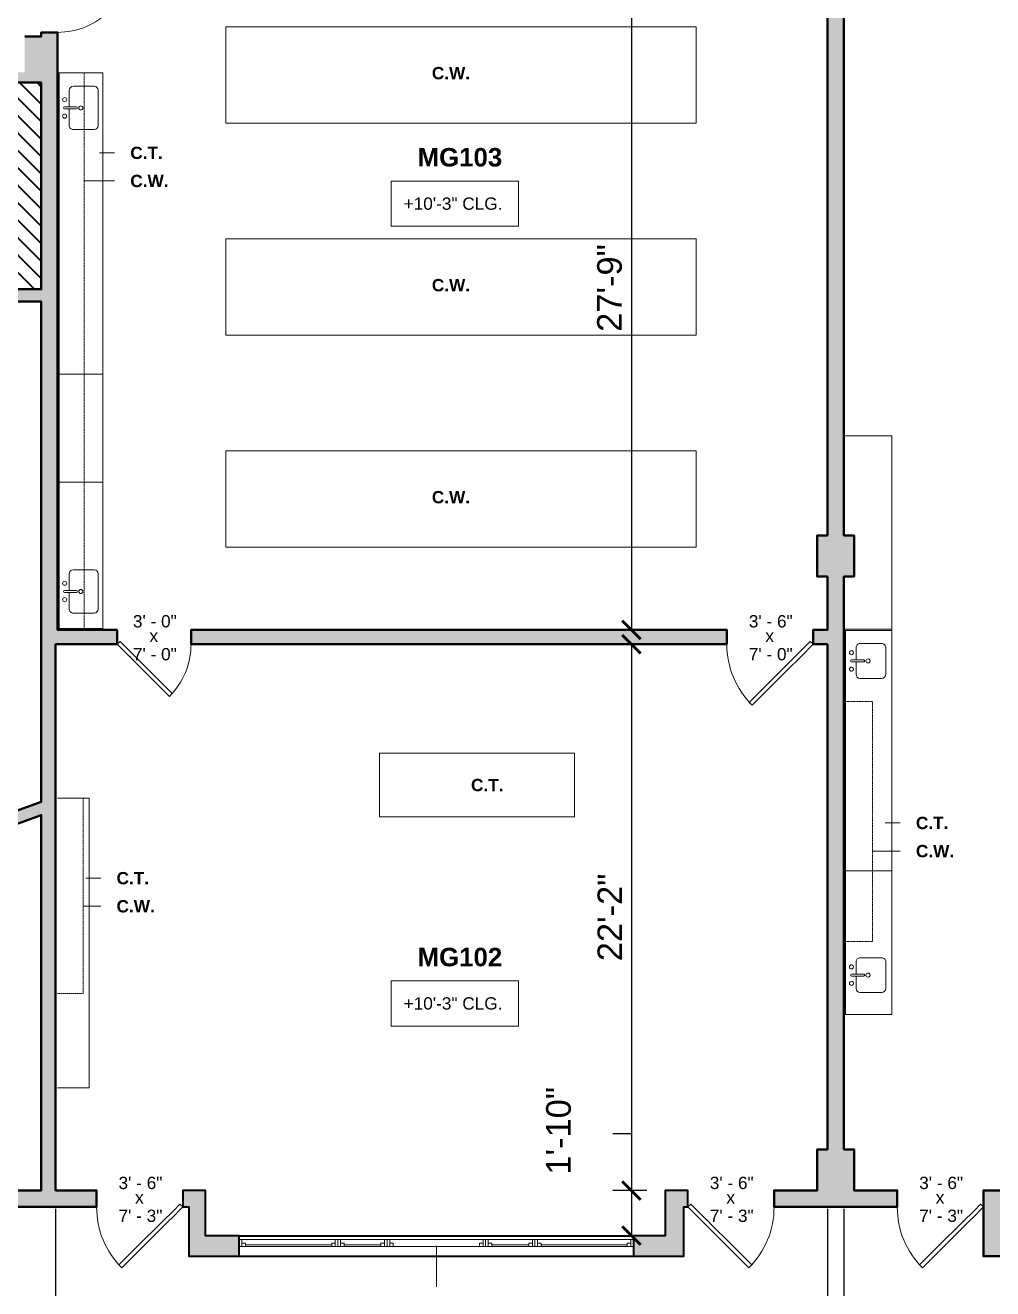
# Model space of a CAD drawing. Header units: inches. Extents: x -2078 to 106214, y -964 to 6385.
# Drawn here: x 8767 to 9239, y 4248 to 4863 of the extents above; entities that cross this region are included whole.
import ezdxf

# ---------------------------------------------------------------- set-up
doc = ezdxf.new("R2010")
doc.units = ezdxf.units.IN
doc.header["$MEASUREMENT"] = 0
doc.linetypes.add('HIDDEN2', pattern=[0.1875, 0.125, -0.0625])
for name, color, linetype, lineweight in [('A-ANNO', 2, 'Continuous', 5), ('A-ANNO-DIMS', 1, 'Continuous', 9), ('A-CASE', 4, 'Continuous', 9), ('A-DETAIL-1', 4, 'Continuous', 40), ('A-DOOR', 1, 'Continuous', 18), ('A-FIXT', 150, 'Continuous', 9), ('A-WALL', 3, 'Continuous', 40), ('A-WINDOWS', 2, 'Continuous', 18)]:
    doc.layers.add(name, color=color, linetype=linetype, lineweight=lineweight)
doc.layers.add('A-HATCH', color=9, linetype='Continuous')
doc.styles.add('Arial_1', font='arial.ttf', dxfattribs={"height": 0.0625})
doc.styles.add('Arial_2', font='arial.ttf', dxfattribs={"height": 3})
doc.styles.add('Arial_B', font='arialbd.ttf', dxfattribs={"height": 4.5})
doc.styles.add('Arial_B_1', font='arialbd.ttf', dxfattribs={"height": 3})
doc.styles.add('Jay Cad', font='arial.ttf', dxfattribs={"height": 0.125})
doc.dimstyles.new('Jay Cad - DIMS', dxfattribs={"dimtxt": 0.125, "dimasz": 0.09375, "dimexe": 0.09375, "dimexo": 0.09375, "dimgap": 0.046875, "dimtad": 1, "dimdec": 1, "dimzin": 0, "dimdsep": 46, "dimlunit": 4, "dimtxsty": 'Jay Cad', "dimblk": 'ARCHTICK', "dimcen": 0.09, "dimclrd": 1, "dimclre": 1, "dimclrt": 256, "dimadec": 0, "dimazin": 0, "dimtfac": 1, "dimtdec": 1, "dimtofl": 0, "dimtmove": 1, "dimatfit": 3, "dimfxl": 1, "dimtolj": 1, "dimtzin": 0, "dimarcsym": 0})

# ---------------------------------------------------------------- blocks, each defined once
blk = doc.blocks.new('JC_KITCHEN SINK - SINK-1471794-Munger Science Center _ Ahmanson Lecture Hall-1st Floor')
at = {"layer": 'A-FIXT'}
for p, q in [((0.12, 8.07), (0.12, 2.09)), ((1.12, 8.07), (1.12, 2.09)), ((-7.86, 3.82), (-7.86, -6.63)), ((0.12, 5.82), (-5.86, 5.82)), ((7.1, 5.82), (1.12, 5.82)), ((9.1, -6.63), (9.1, 3.82)), ((-5.86, -8.63), (7.1, -8.63))]:
    blk.add_line(p, q, dxfattribs=at)
for centre, radius, start, end in [((-3.38, 8.07), 1, 360, 180), ((-3.38, 8.07), 1, 180, 0), ((0.62, 8.07), 0.5, 360, 180), ((4.62, 8.07), 1, 360, 180), ((4.62, 8.07), 1, 180, 0), ((-5.86, 3.82), 2, 90, 180), ((0.62, 0), 1, 360, 180), ((0.62, 0), 1, 180, 0), ((0.62, 2.09), 0.5, 180, 0), ((7.1, 3.82), 2, 360, 90), ((-5.86, -6.63), 2, 180, 270), ((7.1, -6.63), 2, 270, 0)]:
    blk.add_arc(centre, radius, start, end, dxfattribs=at)
blk = doc.blocks.new('JC_DOOR_SINGLE PANEL - SINGLE DOOR-1467925-Munger Science Center _ Ahmanson Lecture Hall-1st Floor')
at = {"layer": 'A-DOOR', "lineweight": 20}
for p, q in [((-10.11, -32.28), (19.59, -2.59)), ((21, -4), (-8.7, -33.7)), ((19.59, -2.59), (21, -4)), ((-8.7, -33.7), (-10.11, -32.28))]:
    blk.add_line(p, q, dxfattribs=at)
at = {"layer": 'A-DOOR', "lineweight": 9}
blk.add_arc((21, -4), 42, 180, 225, dxfattribs=at)
blk = doc.blocks.new('JC_DOOR_SINGLE PANEL - SINGLE DOOR-1469616-Munger Science Center _ Ahmanson Lecture Hall-1st Floor')
at = {"layer": 'A-DOOR', "lineweight": 20}
for p, q in [((-8.87, -28.04), (16.59, -2.59)), ((18, -4), (-7.46, -29.46)), ((16.59, -2.59), (18, -4)), ((-7.46, -29.46), (-8.87, -28.04))]:
    blk.add_line(p, q, dxfattribs=at)
at = {"layer": 'A-DOOR', "lineweight": 9}
blk.add_arc((18, -4), 36, 180, 225, dxfattribs=at)
blk = doc.blocks.new('JC_KITCHEN SINK - SINK-1465548-Munger Science Center _ Ahmanson Lecture Hall-1st Floor')
at = {"layer": 'A-FIXT'}
for p, q in [((-9.95, -3.64), (-9.95, 6.45)), ((-7.95, 8.45), (9.19, 8.45)), ((11.19, 6.45), (11.19, -3.64)), ((0.12, -5.64), (-7.95, -5.64)), ((0.12, -7.89), (0.12, -2.09)), ((1.12, -7.89), (1.12, -2.09)), ((9.19, -5.64), (1.12, -5.64))]:
    blk.add_line(p, q, dxfattribs=at)
for centre, radius, start, end in [((-7.95, 6.45), 2, 90, 180), ((9.19, 6.45), 2, 360, 90), ((0.62, 0), 1, 360, 180), ((0.62, 0), 1, 180, 0), ((-7.95, -3.64), 2, 180, 270), ((0.62, -2.09), 0.5, 360, 180), ((9.19, -3.64), 2, 270, 0), ((-3.38, -7.89), 1, 360, 180), ((-3.38, -7.89), 1, 180, 0), ((0.62, -7.89), 0.5, 180, 0), ((4.62, -7.89), 1, 0, 180), ((4.62, -7.89), 1, 180, 0)]:
    blk.add_arc(centre, radius, start, end, dxfattribs=at)
blk = doc.blocks.new('JC_DOOR_SINGLE PANEL - SINGLE DOOR-1479750-Munger Science Center _ Ahmanson Lecture Hall-1st Floor')
at = {"layer": 'A-DOOR', "lineweight": 20}
for p, q in [((-7.46, 28.96), (-8.87, 27.54)), ((-8.87, 27.54), (16.59, 2.09)), ((18, 3.5), (-7.46, 28.96)), ((16.59, 2.09), (18, 3.5))]:
    blk.add_line(p, q, dxfattribs=at)
at = {"layer": 'A-DOOR', "lineweight": 9}
blk.add_arc((18, 3.5), 36, 135, 180, dxfattribs=at)
blk = doc.blocks.new('JC_DOOR_SINGLE PANEL - SINGLE DOOR-1479934-Munger Science Center _ Ahmanson Lecture Hall-1st Floor')
at = {"layer": 'A-DOOR', "lineweight": 20}
for p, q in [((-10.11, -31.78), (19.59, -2.09)), ((21, -3.5), (-8.7, -33.2)), ((19.59, -2.09), (21, -3.5)), ((-8.7, -33.2), (-10.11, -31.78))]:
    blk.add_line(p, q, dxfattribs=at)
at = {"layer": 'A-DOOR', "lineweight": 9}
blk.add_arc((21, -3.5), 42, 180, 225, dxfattribs=at)
blk = doc.blocks.new('JC_DOOR_SINGLE PANEL - SINGLE DOOR-1467870-Munger Science Center _ Ahmanson Lecture Hall-1st Floor')
at = {"layer": 'A-DOOR', "lineweight": 20}
for p, q in [((-8.7, 33.7), (-10.11, 32.28)), ((-10.11, 32.28), (19.59, 2.59)), ((21, 4), (-8.7, 33.7)), ((19.59, 2.59), (21, 4))]:
    blk.add_line(p, q, dxfattribs=at)
at = {"layer": 'A-DOOR', "lineweight": 9}
blk.add_arc((21, 4), 42, 135, 180, dxfattribs=at)
blk = doc.blocks.new('JC_OPENING - 36_ x 48_-V1-Munger Science Center _ Ahmanson Lecture Hall-1st Floor')
at = {"layer": 'A-WINDOWS'}
for p, q in [((-96.32, -5), (-96.32, 5)), ((-96.32, 5), (95.68, 5)), ((95.68, 5), (95.68, -5)), ((95.68, -5), (-96.32, -5))]:
    blk.add_line(p, q, dxfattribs=at)
blk = doc.blocks.new('JC- existing door Tag_quad - JC- existing door Tag_quad-839775-Munger Science Center _ Ahmanson Lecture Hall-1st Floor')
at = {"layer": 'A-ANNO', "insert": (-0.0234, 0.0378), "char_height": 0.0625, "width": 0.0505, "attachment_point": 1, "style": 'Arial_1', "bg_fill": 3, "box_fill_scale": 1.25, "bg_fill_color": 256, "bg_fill_true_color": 13158600, "bg_fill_transparency": 0}
blk.add_mtext('x', dxfattribs=at)
blk = doc.blocks.new('_ArchTick')
at = {"color": 0, "linetype": 'ByBlock', "const_width": 0.15}
blk.add_lwpolyline([(-0.5, -0.5), (0.5, 0.5)], dxfattribs=at)
blk = doc.blocks.new('*D3352')
at = {"layer": 'A-ANNO-DIMS', "color": 1, "lineweight": -2, "transparency": 16777216}
for p, q in [((9166.06, 4286.69), (9166.06, 4080.18)), ((9541.56, 4286.69), (9541.56, 4080.18)), ((9166.06, 4089.18), (9541.56, 4089.18))]:
    blk.add_line(p, q, dxfattribs=at)
at = {"layer": 'Defpoints', "color": 0, "transparency": 16777216}
for p in [(9166.06, 4295.69), (9541.56, 4295.69), (9541.56, 4089.18)]:
    blk.add_point(p, dxfattribs=at)
at = {"layer": 'A-ANNO-DIMS', "color": 1, "lineweight": -2, "transparency": 16777216, "xscale": 9, "yscale": 9, "zscale": 9, "rotation": 180}
blk.add_blockref('_ArchTick', (9166.06, 4089.18), dxfattribs=at)
at = {"layer": 'A-ANNO-DIMS', "color": 1, "lineweight": -2, "transparency": 16777216, "xscale": 9, "yscale": 9, "zscale": 9}
blk.add_blockref('_ArchTick', (9541.56, 4089.18), dxfattribs=at)
at = {"layer": 'A-ANNO-DIMS', "color": 2, "transparency": 16777216, "insert": (9353.81, 4107.83), "char_height": 12, "width": 1.4974, "attachment_point": 5, "style": 'Jay Cad'}
blk.add_mtext('\\A1;31\'-3{\\H1x;\\S1/2;}"', dxfattribs=at)
blk = doc.blocks.new('*D3353')
at = {"layer": 'A-ANNO-DIMS', "color": 1, "lineweight": -2, "transparency": 16777216}
for p, q in [((8782.06, 4286.69), (8782.06, 4080.18)), ((9158.06, 4286.69), (9158.06, 4080.18)), ((8782.06, 4089.18), (9158.06, 4089.18))]:
    blk.add_line(p, q, dxfattribs=at)
at = {"layer": 'Defpoints', "color": 0, "transparency": 16777216}
for p in [(8782.06, 4295.69), (9158.06, 4295.69), (9158.06, 4089.18)]:
    blk.add_point(p, dxfattribs=at)
at = {"layer": 'A-ANNO-DIMS', "color": 1, "lineweight": -2, "transparency": 16777216, "xscale": 9, "yscale": 9, "zscale": 9, "rotation": 180}
blk.add_blockref('_ArchTick', (8782.06, 4089.18), dxfattribs=at)
at = {"layer": 'A-ANNO-DIMS', "color": 1, "lineweight": -2, "transparency": 16777216, "xscale": 9, "yscale": 9, "zscale": 9}
blk.add_blockref('_ArchTick', (9158.06, 4089.18), dxfattribs=at)
at = {"layer": 'A-ANNO-DIMS', "color": 2, "transparency": 16777216, "insert": (8970.06, 4099.81), "char_height": 12, "width": 0.9747, "attachment_point": 5, "style": 'Jay Cad'}
blk.add_mtext('\\A1;31\'-4"', dxfattribs=at)
blk = doc.blocks.new('*D3356')
at = {"layer": 'A-ANNO-DIMS', "color": 1, "lineweight": -2, "transparency": 16777216}
for p, q in [((8742.4, 4266.49), (8827.73, 4032.05)), ((8669.91, 4243.44), (8756.31, 4006.05)), ((8824.65, 4040.51), (8753.23, 4014.51))]:
    blk.add_line(p, q, dxfattribs=at)
at = {"layer": 'Defpoints', "color": 0, "transparency": 16777216}
for p in [(8739.32, 4274.95), (8666.83, 4251.9), (8753.23, 4014.51)]:
    blk.add_point(p, dxfattribs=at)
at = {"layer": 'A-ANNO-DIMS', "color": 1, "lineweight": -2, "transparency": 16777216, "xscale": 9, "yscale": 9, "zscale": 9}
for p, rotation in [((8824.65, 4040.51), 20.00000000002351), ((8753.23, 4014.51), 200.0000000000234)]:
    blk.add_blockref('_ArchTick', p, dxfattribs=dict(at, rotation=rotation))
at = {"layer": 'A-ANNO-DIMS', "color": 2, "transparency": 16777216, "insert": (8785.31, 4037.49), "char_height": 12, "width": 0.8017, "attachment_point": 5, "rotation": 20, "style": 'Jay Cad'}
blk.add_mtext('\\A1;6\'-4"', dxfattribs=at)
blk = doc.blocks.new('*D3359')
at = {"layer": 'A-ANNO-DIMS', "color": 1, "lineweight": -2, "transparency": 16777216}
for p, q in [((10977.56, 4494.19), (10977.56, 4056.18)), ((8747.72, 4278.69), (8747.72, 4056.18)), ((8747.72, 4065.18), (10977.56, 4065.18))]:
    blk.add_line(p, q, dxfattribs=at)
at = {"layer": 'Defpoints', "color": 0, "transparency": 16777216}
for p in [(10977.56, 4503.19), (8747.72, 4287.69), (10977.56, 4065.18)]:
    blk.add_point(p, dxfattribs=at)
at = {"layer": 'A-ANNO-DIMS', "color": 1, "lineweight": -2, "transparency": 16777216, "xscale": 9, "yscale": 9, "zscale": 9, "rotation": 180}
blk.add_blockref('_ArchTick', (8747.72, 4065.18), dxfattribs=at)
at = {"layer": 'A-ANNO-DIMS', "color": 1, "lineweight": -2, "transparency": 16777216, "xscale": 9, "yscale": 9, "zscale": 9}
blk.add_blockref('_ArchTick', (10977.56, 4065.18), dxfattribs=at)
at = {"layer": 'A-ANNO-DIMS', "color": 2, "transparency": 16777216, "insert": (9862.64, 4075.81), "char_height": 12, "width": 2.0166, "attachment_point": 5, "style": 'Jay Cad'}
blk.add_mtext('\\A1;185\'-10"', dxfattribs=at)
blk = doc.blocks.new('*D3360')
at = {"layer": 'A-ANNO-DIMS', "color": 1, "lineweight": -2, "transparency": 16777216}
for p, q in [((8750.79, 4279.23), (8849.31, 4006.86)), ((7452.77, 4104.06), (7645.46, 3571.37)), ((8846.25, 4015.32), (7642.4, 3579.84))]:
    blk.add_line(p, q, dxfattribs=at)
at = {"layer": 'Defpoints', "color": 0, "transparency": 16777216}
for p in [(8747.72, 4287.69), (7449.71, 4112.52), (7642.4, 3579.84)]:
    blk.add_point(p, dxfattribs=at)
at = {"layer": 'A-ANNO-DIMS', "color": 1, "lineweight": -2, "transparency": 16777216, "xscale": 9, "yscale": 9, "zscale": 9}
for p, rotation in [((8846.25, 4015.32), 19.8872031304387), ((7642.4, 3579.84), 199.8872031304387)]:
    blk.add_blockref('_ArchTick', p, dxfattribs=dict(at, rotation=rotation))
at = {"layer": 'A-ANNO-DIMS', "color": 2, "transparency": 16777216, "insert": (8240.71, 3807.57), "char_height": 12, "width": 1.8435, "attachment_point": 5, "rotation": 19.8872, "style": 'Jay Cad'}
blk.add_mtext('\\A1;106\'-8"', dxfattribs=at)
blk = doc.blocks.new('*D3377')
at = {"layer": 'A-ANNO-DIMS', "color": 1, "lineweight": -2, "transparency": 16777216}
for p, q in [((9062.06, 4561.69), (9053.57, 4561.69)), ((9062.57, 4561.69), (9062.57, 4295.69)), ((9070.06, 4295.69), (9053.57, 4295.69))]:
    blk.add_line(p, q, dxfattribs=at)
at = {"layer": 'Defpoints', "color": 0, "transparency": 16777216}
for p in [(9071.06, 4561.69), (9062.57, 4295.69), (9079.06, 4295.69)]:
    blk.add_point(p, dxfattribs=at)
at = {"layer": 'A-ANNO-DIMS', "color": 1, "lineweight": -2, "transparency": 16777216, "xscale": 9, "yscale": 9, "zscale": 9}
for p, rotation in [((9062.57, 4561.69), 90), ((9062.57, 4295.69), 270)]:
    blk.add_blockref('_ArchTick', p, dxfattribs=dict(at, rotation=rotation))
at = {"layer": 'A-ANNO-DIMS', "color": 2, "transparency": 16777216, "insert": (9052.05, 4428.69), "char_height": 12, "width": 0.9747, "attachment_point": 5, "rotation": 90, "style": 'Jay Cad'}
blk.add_mtext('\\A1;22\'-2"', dxfattribs=at)
blk = doc.blocks.new('*D3378')
at = {"layer": 'A-ANNO-DIMS', "color": 1, "lineweight": -2, "transparency": 16777216}
for p, q in [((9053.57, 4323.46), (9062.57, 4323.46)), ((9062.57, 4323.46), (9062.57, 4295.69)), ((9070.06, 4295.69), (9053.57, 4295.69)), ((9062.57, 4295.69), (9062.57, 4273.69)), ((9054.56, 4273.69), (9053.57, 4273.69))]:
    blk.add_line(p, q, dxfattribs=at)
at = {"layer": 'Defpoints', "color": 0, "transparency": 16777216}
for p in [(9079.06, 4295.69), (9062.57, 4273.69), (9063.56, 4273.69)]:
    blk.add_point(p, dxfattribs=at)
at = {"layer": 'A-ANNO-DIMS', "color": 1, "lineweight": -2, "transparency": 16777216, "xscale": 9, "yscale": 9, "zscale": 9}
for p, rotation in [((9062.57, 4295.69), 90), ((9062.57, 4273.69), 270)]:
    blk.add_blockref('_ArchTick', p, dxfattribs=dict(at, rotation=rotation))
at = {"layer": 'A-ANNO-DIMS', "color": 2, "transparency": 16777216, "insert": (9021.02, 4303.41), "char_height": 12, "width": 0.9747, "attachment_point": 1, "rotation": 90, "line_spacing_factor": 0.941778, "style": 'Jay Cad'}
blk.add_mtext('\\A1;1\'-10"', dxfattribs=at)
blk = doc.blocks.new('*D3379')
at = {"layer": 'A-ANNO-DIMS', "color": 1, "lineweight": -2, "transparency": 16777216}
for p, q in [((9062.06, 4901.69), (9053.57, 4901.69)), ((9062.57, 4901.69), (9062.57, 4568.69)), ((9062.06, 4568.69), (9053.57, 4568.69))]:
    blk.add_line(p, q, dxfattribs=at)
at = {"layer": 'Defpoints', "color": 0, "transparency": 16777216}
for p in [(9071.06, 4901.69), (9062.57, 4568.69), (9071.06, 4568.69)]:
    blk.add_point(p, dxfattribs=at)
at = {"layer": 'A-ANNO-DIMS', "color": 1, "lineweight": -2, "transparency": 16777216, "xscale": 9, "yscale": 9, "zscale": 9}
for p, rotation in [((9062.57, 4901.69), 90), ((9062.57, 4568.69), 270)]:
    blk.add_blockref('_ArchTick', p, dxfattribs=dict(at, rotation=rotation))
at = {"layer": 'A-ANNO-DIMS', "color": 2, "transparency": 16777216, "insert": (9051.94, 4735.19), "char_height": 12, "width": 0.9747, "attachment_point": 5, "rotation": 90, "style": 'Jay Cad'}
blk.add_mtext('\\A1;27\'-9"', dxfattribs=at)

msp = doc.modelspace()

# ---------------------------------------------------------------- hatches: boundary and pattern name
at = {"layer": 'A-DETAIL-1'}
h = msp.add_hatch(dxfattribs=at)
h.set_pattern_fill('FP_2', color=250, scale=96, style=0, pattern_type=2)
h.set_pattern_definition([(135, (9353.831, 4305.312), (-4.24264, -4.24264), [])])
h.paths.add_polyline_path([(8775.058, 4734.589), (8775.058, 4835.192), (8670.058, 4835.192), (8670.058, 4788.192), (8682.995, 4788.192), (8682.995, 4824.317), (8734.462, 4824.317), (8734.462, 4787.187), (8738.316, 4787.187), (8738.316, 4745.192), (8670.058, 4745.192), (8670.058, 4734.589)])

# ---------------------------------------------------------------- linework, layer by layer
at = {"layer": 'A-ANNO'}
for p, q in [((8803.51, 4801.008), (8810.785, 4801.008)), ((8796.344, 4787.325), (8810.785, 4787.325)), ((9186.192, 4474.668), (9193.467, 4474.668)), ((9180.087, 4460.985), (9193.467, 4460.985)), ((8796.822, 4447.79), (8804.098, 4447.79)), ((8795.566, 4434.108), (8804.098, 4434.108)), ((8967.558, 4268.692), (8967.558, 4248.809))]:
    msp.add_line(p, q, dxfattribs=at)
at = {"layer": 'A-CASE'}
for p, q in [((8865.058, 4862.404), (9094.058, 4862.404)), ((8865.058, 4815.404), (8865.058, 4862.404)), ((9094.058, 4862.404), (9094.058, 4815.404)), ((8783.058, 4839.91), (8805.058, 4839.91)), ((8783.808, 4839.91), (8783.808, 4569.442)), ((8805.058, 4839.91), (8805.058, 4568.692)), ((9094.058, 4815.404), (8865.058, 4815.404)), ((8865.058, 4759.154), (9094.058, 4759.154)), ((8865.058, 4712.154), (8865.058, 4759.154)), ((9094.058, 4759.154), (9094.058, 4712.154)), ((9094.058, 4712.154), (8865.058, 4712.154)), ((8805.058, 4693.192), (8783.058, 4693.192)), ((9166.058, 4663.127), (9189.47, 4663.127)), ((9189.47, 4381.444), (9189.47, 4663.127)), ((8865.058, 4655.904), (9094.058, 4655.904)), ((8865.058, 4608.904), (8865.058, 4655.904)), ((9094.058, 4655.904), (9094.058, 4608.904)), ((8805.058, 4640.692), (8783.058, 4640.692)), ((9094.058, 4608.904), (8865.058, 4608.904)), ((8783.808, 4569.442), (8805.058, 4569.442)), ((9166.058, 4569.127), (9189.47, 4569.127)), ((9189.47, 4568.377), (9166.808, 4568.377)), ((9166.808, 4568.377), (9166.808, 4381.444)), ((8939.808, 4508.692), (9034.808, 4508.692)), ((8939.808, 4477.692), (8939.808, 4508.692)), ((9034.808, 4477.692), (9034.808, 4508.692)), ((8783.058, 4486.692), (8798.371, 4486.692)), ((8798.371, 4486.692), (8798.371, 4345.692)), ((8939.808, 4477.692), (9034.808, 4477.692)), ((9189.47, 4451.293), (9166.058, 4451.293)), ((9166.058, 4381.444), (9189.47, 4381.444)), ((8798.371, 4345.692), (8783.058, 4345.692))]:
    msp.add_line(p, q, dxfattribs=at)
at = {"layer": 'A-CASE', "linetype": 'HIDDEN2'}
for p, q in [((8796.058, 4839.91), (8796.058, 4568.692)), ((9179.928, 4533.903), (9166.058, 4533.903)), ((9179.928, 4533.903), (9179.928, 4416.992)), ((8795.558, 4486.692), (8795.558, 4391.692)), ((9179.928, 4416.992), (9166.058, 4416.992)), ((8783.058, 4391.692), (8795.558, 4391.692))]:
    msp.add_line(p, q, dxfattribs=at)
at = {"layer": 'A-WALL'}
for p, q in [((8871.558, 4273.692), (9063.558, 4273.692)), ((8871.558, 4263.692), (9063.558, 4263.692))]:
    msp.add_line(p, q, dxfattribs=at)
at = {"layer": 'A-WALL', "lineweight": 50}
for points in [[(8670.058, 4835.192), (8775.058, 4835.192), (8775.058, 4734.589), (8670.058, 4734.589)], [(8683.917, 4728.589), (8775.058, 4728.589), (8775.058, 4484.936), (8682.589, 4451.28)], [(8684.641, 4445.642), (8775.058, 4478.551), (8775.058, 4295.692), (8751.15, 4295.692)]]:
    msp.add_lwpolyline(points, dxfattribs=at)
at = {"layer": 'A-WALL'}
msp.add_lwpolyline([(9063.558, 4263.692), (9088.058, 4263.692), (9088.058, 4287.692), (9090.058, 4287.692), (9090.058, 4295.692), (9079.058, 4295.692), (9079.058, 4273.692), (9063.558, 4273.692)], close=True, dxfattribs=at)
at = {"layer": 'A-WINDOWS'}
for p, q in [((8871.558, 4271.839), (8872.808, 4271.839)), ((8871.558, 4271.839), (8871.558, 4268.339)), ((8872.808, 4271.839), (8872.808, 4268.339)), ((8872.808, 4271.839), (8918.315, 4271.839)), ((8872.808, 4270.089), (8874.558, 4270.089)), ((8874.558, 4270.089), (8874.558, 4268.339)), ((8918.315, 4270.089), (8916.565, 4270.089)), ((8916.565, 4270.089), (8916.565, 4268.339)), ((8918.315, 4271.839), (8919.565, 4271.839)), ((8918.315, 4271.839), (8918.315, 4268.339)), ((8919.565, 4271.839), (8919.565, 4268.339)), ((8919.565, 4271.839), (8920.815, 4271.839)), ((8919.565, 4271.839), (8919.565, 4268.339)), ((8920.815, 4271.839), (8920.815, 4268.339)), ((8920.815, 4271.839), (8942.318, 4271.839)), ((8920.815, 4270.089), (8922.565, 4270.089)), ((8922.565, 4270.089), (8922.565, 4268.339)), ((8942.318, 4270.089), (8940.568, 4270.089)), ((8940.568, 4270.089), (8940.568, 4268.339)), ((8942.318, 4271.839), (8943.568, 4271.839)), ((8942.318, 4271.839), (8942.318, 4268.339)), ((8943.568, 4271.839), (8943.568, 4268.339)), ((8943.568, 4271.839), (8991.549, 4271.839)), ((8944.818, 4271.839), (8944.818, 4268.339)), ((8944.818, 4270.089), (8946.568, 4270.089)), ((8946.568, 4270.089), (8946.568, 4268.339)), ((8990.299, 4270.089), (8988.549, 4270.089)), ((8988.549, 4270.089), (8988.549, 4268.339)), ((8990.299, 4271.839), (8990.299, 4268.339)), ((8991.549, 4271.839), (8992.799, 4271.839)), ((8991.549, 4271.839), (8991.549, 4268.339)), ((8991.549, 4271.839), (8991.549, 4268.339)), ((8992.799, 4271.839), (8992.799, 4268.339)), ((8992.799, 4271.839), (9014.302, 4271.839)), ((8992.799, 4270.089), (8994.549, 4270.089)), ((8994.549, 4270.089), (8994.549, 4268.339)), ((9014.302, 4270.089), (9012.552, 4270.089)), ((9012.552, 4270.089), (9012.552, 4268.339)), ((9014.302, 4271.839), (9015.552, 4271.839)), ((9014.302, 4271.839), (9014.302, 4268.339)), ((9015.552, 4271.839), (9016.802, 4271.839)), ((9015.552, 4271.839), (9015.552, 4268.339)), ((9015.552, 4271.839), (9015.552, 4268.339)), ((9016.802, 4271.839), (9016.802, 4268.339)), ((9016.802, 4271.839), (9062.308, 4271.839)), ((9016.802, 4270.089), (9018.552, 4270.089)), ((9018.552, 4270.089), (9018.552, 4268.339)), ((9062.308, 4270.089), (9060.558, 4270.089)), ((9060.558, 4270.089), (9060.558, 4268.339)), ((9062.308, 4271.839), (9063.558, 4271.839)), ((9062.308, 4271.839), (9062.308, 4268.339)), ((9063.558, 4271.839), (9063.558, 4268.339)), ((8871.558, 4268.339), (8872.808, 4268.339)), ((8874.558, 4268.339), (8872.808, 4268.339)), ((8916.565, 4269.214), (8874.558, 4269.214)), ((8874.558, 4268.339), (8916.565, 4268.339)), ((8916.565, 4268.339), (8918.315, 4268.339)), ((8918.315, 4268.339), (8919.565, 4268.339)), ((8919.565, 4268.339), (8920.815, 4268.339)), ((8922.565, 4268.339), (8920.815, 4268.339)), ((8940.568, 4269.214), (8922.565, 4269.214)), ((8922.565, 4268.339), (8940.568, 4268.339)), ((8940.568, 4268.339), (8942.318, 4268.339)), ((8942.318, 4268.339), (8943.568, 4268.339)), ((8991.549, 4268.339), (8943.568, 4268.339)), ((8991.549, 4268.339), (8992.799, 4268.339)), ((8994.549, 4268.339), (8992.799, 4268.339)), ((9012.552, 4269.214), (8994.549, 4269.214)), ((8994.549, 4268.339), (9012.552, 4268.339)), ((9012.552, 4268.339), (9014.302, 4268.339)), ((9014.302, 4268.339), (9015.552, 4268.339)), ((9015.552, 4268.339), (9016.802, 4268.339)), ((9018.552, 4268.339), (9016.802, 4268.339)), ((9060.558, 4269.214), (9018.552, 4269.214)), ((9018.552, 4268.339), (9060.558, 4268.339)), ((9060.558, 4268.339), (9062.308, 4268.339)), ((9062.308, 4268.339), (9063.558, 4268.339))]:
    msp.add_line(p, q, dxfattribs=at)

# ---------------------------------------------------------------- block references
at = {"layer": 'A-DOOR', "rotation": 89.99999999999991}
msp.add_blockref('JC_DOOR_SINGLE PANEL - SINGLE DOOR-1469616-Munger Science Center _ Ahmanson Lecture Hall-1st Floor', (8779.058, 4877.692), dxfattribs=at)
at = {"layer": 'A-FIXT'}
for name, p, rotation in [('JC_KITCHEN SINK - SINK-1465548-Munger Science Center _ Ahmanson Lecture Hall-1st Floor', (8794.377, 4823.522), 269.9999999999996), ('JC_KITCHEN SINK - SINK-1465548-Munger Science Center _ Ahmanson Lecture Hall-1st Floor', (8794.377, 4588.022), 269.9999999999996), ('JC_KITCHEN SINK - SINK-1471794-Munger Science Center _ Ahmanson Lecture Hall-1st Floor', (9177.818, 4552.965), 89.99999999999993), ('JC_KITCHEN SINK - SINK-1471794-Munger Science Center _ Ahmanson Lecture Hall-1st Floor', (9177.818, 4399.965), 89.99999999999993)]:
    msp.add_blockref(name, p, dxfattribs=dict(at, rotation=rotation))
at = {"layer": 'A-WINDOWS', "rotation": 180}
msp.add_blockref('JC_OPENING - 36_ x 48_-V1-Munger Science Center _ Ahmanson Lecture Hall-1st Floor', (8967.236, 4268.692), dxfattribs=at)

# ---------------------------------------------------------------- texts
at = {"layer": 'A-ANNO', "attachment_point": 1}
for s, insert, char_height, width, style in [('C.W.', (8965.354, 4842.831), 6, 23.634, 'Arial_B'), ('C.T.', (8818.465, 4804.008), 6, 19.998, 'Arial_B'), ('MG103', (8958.404, 4803.376), 9, 113.019, 'Arial_B_1'), ('C.W.', (8818.465, 4790.325), 6, 23.634, 'Arial_B'), ('C.W.', (8965.354, 4739.581), 6, 23.634, 'Arial_B'), ('C.W.', (8965.354, 4636.331), 6, 23.634, 'Arial_B'), ('C.T.', (8984.414, 4496.152), 6, 19.998, 'Arial_B'), ('C.T.', (9201.147, 4477.668), 6, 19.998, 'Arial_B'), ('C.W.', (9201.147, 4463.985), 6, 23.634, 'Arial_B'), ('C.T.', (8811.778, 4450.79), 6, 19.998, 'Arial_B'), ('C.W.', (8811.778, 4437.108), 6, 23.634, 'Arial_B'), ('MG102', (8958.404, 4413.881), 9, 113.019, 'Arial_B_1')]:
    msp.add_mtext(s, dxfattribs=dict(at, insert=insert, char_height=char_height, width=width, style=style))
at = {"layer": 'A-ANNO', "char_height": 6, "attachment_point": 1, "style": 'Arial_2', "bg_fill": 3, "box_fill_scale": 1.25, "bg_fill_color": 256, "bg_fill_true_color": 13158600, "bg_fill_transparency": 0}
for s, insert, width in [('+10\'-3" CLG.', (8951.614, 4779.293), 60.297), ('3\' - 0"', (8819.749, 4575.898), 26.967), ('3\' - 6"', (9119.749, 4575.898), 26.967), ('7\' - 0"', (8819.749, 4559.875), 26.967), ('7\' - 0"', (9119.749, 4559.875), 26.967), ('+10\'-3" CLG.', (8951.614, 4389.798), 60.297), ('3\' - 6"', (8812.749, 4302.398), 26.967), ('3\' - 6"', (9100.749, 4302.398), 26.967), ('3\' - 6"', (9202.749, 4302.398), 26.967), ('7\' - 3"', (8812.749, 4286.375), 26.967), ('7\' - 3"', (9100.749, 4286.375), 26.967), ('7\' - 3"', (9202.749, 4286.375), 26.967)]:
    msp.add_mtext(s, dxfattribs=dict(at, insert=insert, width=width))

# ---------------------------------------------------------------- dimensions: what is measured, and where the dimension line sits
at = {"layer": 'A-ANNO-DIMS'}
for base, p1, p2, angle, picture, middle in [((9062.571, 4568.692), (9071.057, 4901.692), (9071.057, 4568.692), 90, '*D3379', (9051.944, 4735.192)), ((9062.571, 4295.692), (9071.057, 4561.692), (9079.058, 4295.692), 90, '*D3377', (9052.047, 4428.692)), ((8753.233, 4014.512), (8739.32, 4274.946), (8666.832, 4251.895), 20, '*D3356', (8785.306, 4037.495))]:
    dim = msp.add_linear_dim(base=base, p1=p1, p2=p2, angle=angle, dimstyle='Jay Cad - DIMS', override={"dimclrt": 2}, dxfattribs=at)
    dim.commit()
    dim.dimension.update_dxf_attribs({"geometry": picture, "text_midpoint": middle})
dim = msp.add_linear_dim(base=(9062.571, 4273.692), p1=(9079.058, 4295.692), p2=(9063.558, 4273.692), angle=90, dimstyle='Jay Cad - DIMS', override={"dimclrt": 2}, dxfattribs=at)
dim.commit()
dim.dimension.update_dxf_attribs({"geometry": '*D3378', "text_midpoint": (9050.887, 4323.461), "dimtype": 160, "text_rotation": 90})

# ---------------------------------------------------------------- next in the draw order: hatches: boundary and pattern name
at = {"layer": 'A-HATCH'}
h = msp.add_hatch(color=256, dxfattribs=at)
h.dxf.hatch_style = 1
h.paths.add_polyline_path([(7442.991, 4443.066), (7810.847, 4519.174), (7832.61, 4527.095), (7823.924, 4549.725), (7859.83, 4562.794), (7868.12, 4540.019), (7892.552, 4548.912), (7890.158, 4555.49), (7872.303, 4548.991), (7863.753, 4572.483), (7857.175, 4570.089), (7857.778, 4568.432), (7816.134, 4553.274), (7824.462, 4531.578), (7808.931, 4525.925), (7476.345, 4457.115), (7475.837, 4458.511), (7848.428, 4594.123), (7848.967, 4592.642), (7855.544, 4595.036), (7852.269, 4604.035), (7678.423, 4540.76), (7658.154, 4596.449), (7648.757, 4593.029), (7656.731, 4571.122), (7599.879, 4550.43), (7594.228, 4565.956), (7455.154, 4515.337), (7457.206, 4509.699), (7469.086, 4477.058), (7478.721, 4467.726), (7473.212, 4465.721), (7466.659, 4463.335), (7411.157, 4443.134), (7398.6, 4439.096), (7411.056, 4404.872), (7436.487, 4414.128), (7437.341, 4409.241), (7438.216, 4404.358), (7449.009, 4406.49), (7445.851, 4424.754)], flags=17)
h.paths.add_polyline_path([(7305.921, 4509.999), (7635.338, 4629.897), (7636.444, 4626.858), (7645.841, 4630.278), (7643.538, 4636.606), (7690.993, 4653.878), (7688.599, 4660.456), (7641.144, 4643.184), (7621.136, 4698.156), (7708.058, 4729.792), (7728.066, 4674.82), (7722.428, 4672.768), (7724.822, 4666.19), (7737.038, 4670.637), (7714.635, 4732.187), (8526.53, 5027.692), (9158.058, 5027.692), (9158.058, 5014.692), (9166.058, 5014.692), (9166.058, 5027.692), (10710.058, 5027.692), (10710.058, 4967.192), (10718.058, 4967.192), (10718.058, 4990.417), (10787.566, 4990.417), (10787.566, 4977.605), (10953.618, 4977.605), (10953.618, 4983.605), (10793.566, 4983.605), (10793.566, 4996.417), (10718.058, 4996.417), (10718.058, 5042.692), (8550.199, 5042.692), (7613.446, 4701.742), (7637.045, 4636.903), (7298.242, 4513.589), (7442.023, 4116.122), (7430.522, 4111.961), (7430.522, 3959.561), (7442.522, 3959.561), (7442.522, 4109.922), (7449.706, 4112.521)])
h.paths.add_polyline_path([(7455.986, 4371.173), (7445.194, 4369.041, 0.0691577), (7553.668, 4070.742), (7563.309, 4076.04, -0.0690822)], flags=17)
h.paths.add_polyline_path([(7589.831, 4028.68), (7580.647, 4044.49), (7571.005, 4039.192), (7573.37, 4035.064), (7575.752, 4030.945), (7550.14, 4021.623), (7562.639, 3987.281), (7652.949, 4020.151), (7651.19, 4024.983), (7693.927, 4047.907), (7698.054, 4036.567), (7855.922, 4094.027), (7850.282, 4109.525), (7893.018, 4132.449), (7901.028, 4110.444), (7991.238, 4143.278), (7972.966, 4193.48), (7978.369, 4195.446), (7974.265, 4206.723), (7931.078, 4191.004), (7599.267, 4013.018)], flags=17)
h.paths.add_polyline_path([(7962.832, 4604.342), (7960.438, 4610.919), (7936.006, 4602.027), (7925.745, 4630.218), (7910.71, 4624.745), (7930.564, 4570.196), (7923.986, 4567.802), (7926.381, 4561.224), (7932.958, 4563.619), (8052.495, 4235.196), (8041.923, 4231.348), (8046.027, 4220.072), (8051.9, 4222.21), (8119.518, 4036.432), (8139.251, 4043.615), (8054.516, 4276.423), (8083.646, 4287.026), (8081.594, 4292.664), (8052.464, 4282.062), (7938.4, 4595.449)], flags=17)
h.paths.add_polyline_path([(8154.984, 4000.389), (8135.251, 3993.206), (8144.058, 3969.009), (8186.344, 3984.4), (8183.608, 3991.918), (8161.055, 3983.709)], flags=17)
h.paths.add_polyline_path([(8250.711, 4007.832), (8235.676, 4002.36), (8232.942, 4009.874), (8223.075, 4006.282), (8225.811, 3998.765), (8228.16, 3999.62), (8236.189, 3977.562), (8258.741, 3985.77)], flags=17)
h.paths.add_polyline_path([(8453.557, 4082.059), (8456.846, 4083.256), (8454.11, 4090.774), (8443.304, 4086.841), (8446.168, 4078.972), (8431.132, 4073.5), (8439.302, 4051.054, 0.0010681), (8439.906, 4051.709), (8461.715, 4059.647)], flags=17)
h.paths.add_polyline_path([(8507.849, 4153.642), (8634.189, 4199.626), (8601.965, 4288.161), (8647.588, 4304.767), (8640.677, 4323.755), (8642.557, 4324.439), (8639.479, 4332.896), (8637.599, 4332.212), (8564.749, 4532.366), (8556.292, 4529.288), (8565.013, 4505.326), (8549.978, 4499.854), (8551.688, 4495.155), (8566.723, 4500.628), (8631.194, 4323.496), (8480.843, 4268.772), (8429.359, 4410.223), (8425.601, 4408.855), (8391.408, 4502.797), (8484.908, 4536.828), (8506.113, 4478.567), (8509.872, 4479.935), (8485.246, 4547.593), (8542.098, 4568.286), (8543.979, 4563.117), (8552.436, 4566.195), (8546.28, 4583.11), (8537.823, 4580.032), (8539.704, 4574.863), (8482.894, 4554.186), (8458.097, 4622.314), (8454.338, 4620.946), (8475.715, 4562.215), (8382.174, 4528.169), (8347.288, 4624.018), (8405.549, 4645.223), (8402.222, 4654.364), (8395.644, 4651.97), (8396.577, 4649.407), (8344.894, 4630.595), (8330.529, 4670.063), (8382.212, 4688.874), (8383.331, 4685.799), (8389.909, 4688.193), (8372.715, 4735.433), (8468.564, 4770.319), (8515.152, 4642.32), (8500.018, 4636.811), (8501.728, 4632.113), (8516.862, 4637.621), (8525.51, 4613.861), (8533.967, 4616.939), (8462.454, 4813.42), (8455.876, 4811.026), (8467.365, 4779.461), (8363.059, 4741.496), (8379.818, 4695.452), (8320.617, 4673.904), (8261.106, 4837.411), (8424.612, 4896.922), (8443.563, 4844.855), (8450.141, 4847.249), (8443.985, 4864.163), (8441.166, 4863.137), (8428.371, 4898.29), (8434.009, 4900.342), (8431.615, 4906.92), (8253.073, 4841.937), (8293.089, 4731.995), (8286.511, 4729.6), (8288.905, 4723.023), (8293.604, 4724.733), (8407.667, 4411.345), (8401.09, 4408.951), (8403.142, 4403.313), (8409.72, 4405.707), (8516.13, 4113.347), (8493.577, 4105.139), (8496.313, 4097.621), (8524.504, 4107.882)], flags=17)
h.paths.add_polyline_path([(8255.076, 4710.71), (8252.682, 4717.288), (7994.267, 4623.232), (7996.661, 4616.654)], flags=17)
h.paths.add_polyline_path([(8544.558, 4902.692), (8675.058, 4902.692), (8675.058, 4842.192), (8607.558, 4842.192), (8607.558, 4835.192), (8664.058, 4835.192), (8664.058, 4788.192), (8666.246, 4788.192), (8666.246, 4830.192), (8667.871, 4830.192), (8667.871, 4788.192), (8670.058, 4788.192), (8670.058, 4835.192), (8775.058, 4835.192), (8775.058, 4734.589), (8670.058, 4734.589), (8670.058, 4745.192), (8664.058, 4745.192), (8664.058, 4697.81), (8594.61, 4672.533), (8650.359, 4519.363), (8656.937, 4521.757), (8603.582, 4668.349), (8683.917, 4697.589), (8683.917, 4728.589), (8775.058, 4728.589), (8775.058, 4484.936), (8682.589, 4451.28), (8669.25, 4487.928), (8662.672, 4485.534), (8680.286, 4437.14), (8686.864, 4439.534), (8684.641, 4445.642), (8775.058, 4478.551), (8775.058, 4295.692), (8751.15, 4295.692), (8750.742, 4296.791), (8745.118, 4294.7), (8747.724, 4287.692), (8802.058, 4287.692), (8802.058, 4295.692), (8782.058, 4295.692), (8782.058, 4561.692), (8812.058, 4561.692), (8812.058, 4568.692), (8783.058, 4568.692), (8783.058, 4859.692), (8775.058, 4859.692), (8775.058, 4857.692), (8767.058, 4857.692), (8767.058, 4840.192), (8683.058, 4840.192), (8683.058, 4909.692), (8517.676, 4909.692), (8508.549, 4934.922), (8499.273, 4931.546), (8501.667, 4924.968), (8506.232, 4926.629), (8519.012, 4891.3), (8516.191, 4890.279), (8536.119, 4835.192), (8571.558, 4835.192), (8571.558, 4842.192), (8544.558, 4842.192)], flags=17)
h.paths.add_polyline_path([(8725.65, 4364.26), (8715.594, 4360.6), (8699.177, 4405.705), (8692.599, 4403.311), (8709.016, 4358.205), (8707.136, 4357.521), (8710.215, 4349.064), (8723.149, 4353.772), (8732.569, 4328.442), (8738.193, 4330.533)], flags=16)
h.paths.add_polyline_path([(8871.558, 4273.692), (8855.058, 4273.692), (8855.058, 4295.692), (8844.058, 4295.692), (8844.058, 4287.692), (8847.058, 4287.692), (8847.058, 4263.692), (8871.558, 4263.692)], flags=17)
h.paths.add_polyline_path([(9088.058, 4287.692), (9090.058, 4287.692), (9090.058, 4295.692), (9079.058, 4295.692), (9079.058, 4273.692), (9063.558, 4273.692), (9063.558, 4263.692), (9088.058, 4263.692)], flags=17)
h.paths.add_polyline_path([(9171.058, 4315.692), (9166.058, 4315.692), (9166.058, 4594.692), (9171.058, 4594.692), (9171.058, 4614.692), (9166.058, 4614.692), (9166.058, 4883.692), (9171.058, 4883.692), (9171.058, 4901.692), (9174.058, 4901.692), (9174.058, 4909.692), (9166.058, 4909.692), (9166.058, 4942.692), (9158.058, 4942.692), (9158.058, 4909.692), (9151.058, 4909.692), (9151.058, 4901.692), (9153.058, 4901.692), (9153.058, 4883.692), (9158.058, 4883.692), (9158.058, 4614.692), (9153.058, 4614.692), (9153.058, 4594.692), (9158.058, 4594.692), (9158.058, 4568.692), (9151.058, 4568.692), (9151.058, 4561.692), (9158.058, 4561.692), (9158.058, 4315.692), (9153.058, 4315.692), (9153.058, 4295.692), (9132.058, 4295.692), (9132.058, 4287.692), (9192.058, 4287.692), (9192.058, 4295.692), (9171.058, 4295.692)], flags=17)
h.paths.add_polyline_path([(9260.058, 4273.692), (9243.058, 4273.692), (9243.058, 4295.692), (9234.058, 4295.692), (9234.058, 4263.692), (9260.058, 4263.692)], flags=17)
h.paths.add_polyline_path([(9475.558, 4287.692), (9478.558, 4287.692), (9478.558, 4295.692), (9466.558, 4295.692), (9466.558, 4273.692), (9452.058, 4273.692), (9452.058, 4263.692), (9475.558, 4263.692)], flags=17)
h.paths.add_polyline_path([(9577.558, 4295.692), (9556.558, 4295.692), (9556.558, 4901.692), (9562.558, 4901.692), (9562.558, 4909.692), (9535.558, 4909.692), (9535.558, 4901.692), (9541.558, 4901.692), (9541.558, 4295.692), (9520.558, 4295.692), (9520.558, 4287.692), (9577.558, 4287.692)], flags=17)
h.paths.add_polyline_path([(9646.058, 4273.692), (9630.058, 4273.692), (9630.058, 4295.692), (9619.558, 4295.692), (9619.558, 4287.692), (9623.058, 4287.692), (9623.058, 4263.692), (9646.058, 4263.692)], flags=17)
h.paths.add_polyline_path([(9862.058, 4287.692), (9865.058, 4287.692), (9865.058, 4295.692), (9854.058, 4295.692), (9854.058, 4273.692), (9838.058, 4273.692), (9838.058, 4263.692), (9862.058, 4263.692)], flags=17)
h.paths.add_polyline_path([(9964.058, 4295.692), (9943.058, 4295.692), (9943.058, 4315.692), (9938.058, 4315.692), (9938.058, 4595.692), (9943.058, 4595.692), (9943.058, 4615.692), (9938.058, 4615.692), (9938.058, 4883.692), (9943.058, 4883.692), (9943.058, 4901.692), (9946.058, 4901.692), (9946.058, 4909.692), (9923.058, 4909.692), (9923.058, 4901.692), (9926.058, 4901.692), (9926.058, 4883.692), (9931.058, 4883.692), (9931.058, 4615.692), (9926.058, 4615.692), (9926.058, 4595.692), (9931.058, 4595.692), (9931.058, 4315.692), (9926.058, 4315.692), (9926.058, 4295.692), (9907.058, 4295.692), (9907.058, 4287.692), (9964.058, 4287.692)], flags=17)
h.paths.add_polyline_path([(10033.058, 4273.692), (10018.058, 4273.692), (10018.058, 4295.692), (10006.058, 4295.692), (10006.058, 4287.692), (10009.058, 4287.692), (10009.058, 4263.692), (10033.058, 4263.692)], flags=17)
h.paths.add_polyline_path([(10248.558, 4287.692), (10251.558, 4287.692), (10251.558, 4295.692), (10239.558, 4295.692), (10239.558, 4273.692), (10225.058, 4273.692), (10225.058, 4263.692), (10248.558, 4263.692)], flags=17)
h.paths.add_polyline_path([(10335.558, 4503.192), (10362.058, 4503.192), (10362.058, 4512.192), (10360.058, 4512.192), (10360.058, 4525.192), (10330.558, 4525.192), (10330.558, 4901.692), (10336.558, 4901.692), (10336.558, 4909.692), (10308.558, 4909.692), (10308.558, 4901.692), (10314.558, 4901.692), (10314.558, 4295.692), (10293.558, 4295.692), (10293.558, 4287.692), (10335.558, 4287.692)], flags=17)
h.paths.add_polyline_path([(10431.058, 4525.192), (10406.058, 4525.192), (10406.058, 4512.192), (10404.058, 4512.192), (10404.058, 4503.192), (10431.058, 4503.192)], flags=17)
h.paths.add_polyline_path([(10721.558, 4512.192), (10719.558, 4512.192), (10719.558, 4525.192), (10623.058, 4525.192), (10623.058, 4503.192), (10721.558, 4503.192)], flags=17)
h.paths.add_polyline_path([(10887.558, 4525.192), (10765.558, 4525.192), (10765.558, 4512.192), (10763.558, 4512.192), (10763.558, 4503.192), (10887.558, 4503.192)], flags=17)
h.paths.add_polyline_path([(10977.558, 4923.692), (10718.058, 4923.692), (10718.058, 4931.192), (10710.058, 4931.192), (10710.058, 4923.692), (10665.969, 4923.692), (10665.969, 4909.692), (10660.969, 4909.692), (10660.969, 4901.692), (10955.558, 4901.692), (10955.558, 4525.192), (10933.558, 4525.192), (10933.558, 4503.192), (10977.558, 4503.192)])
h.paths.add_polyline_path([(10624.969, 4909.692), (10372.558, 4909.692), (10372.558, 4901.692), (10624.969, 4901.692)], flags=17)
h.paths.add_polyline_path([(10272.558, 4909.692), (9982.058, 4909.692), (9982.058, 4901.692), (10272.558, 4901.692)], flags=17)
h.paths.add_polyline_path([(9887.058, 4909.692), (9598.558, 4909.692), (9598.558, 4901.692), (9887.058, 4901.692)], flags=17)
h.paths.add_polyline_path([(9499.558, 4909.692), (9210.058, 4909.692), (9210.058, 4901.692), (9499.558, 4901.692)], flags=17)
h.paths.add_polyline_path([(9115.058, 4909.692), (8775.058, 4909.692), (8775.058, 4895.692), (8783.058, 4895.692), (8783.058, 4901.692), (9115.058, 4901.692)], flags=17)
h.paths.add_polyline_path([(9109.058, 4568.692), (8848.058, 4568.692), (8848.058, 4561.692), (9109.058, 4561.692)], flags=17)
h.paths.add_polyline_path([(8799.058, 4179.692), (8761.058, 4179.692), (8761.058, 4155.692), (8799.058, 4155.692)], flags=17)
h.paths.add_polyline_path([(9186.058, 4179.692), (9136.058, 4179.692), (9136.058, 4155.692), (9186.058, 4155.692)], flags=17)
h.paths.add_polyline_path([(9575.058, 4179.692), (9525.058, 4179.692), (9525.058, 4155.692), (9575.058, 4155.692)], flags=17)
h.paths.add_polyline_path([(9960.558, 4179.692), (9910.558, 4179.692), (9910.558, 4155.692), (9960.558, 4155.692)], flags=17)
h.paths.add_polyline_path([(10335.558, 4179.692), (10297.558, 4179.692), (10297.558, 4155.692), (10335.558, 4155.692)], flags=17)
h.paths.add_polyline_path([(10769.861, 4431.192), (10716.831, 4431.192), (10716.831, 4407.192), (10769.861, 4407.192)], flags=17)
h.paths.add_polyline_path([(10775.558, 4431.192), (10769.861, 4431.192), (10769.861, 4407.192), (10775.558, 4407.192)], flags=17)
h.paths.add_polyline_path([(10716.831, 4431.192), (10711.558, 4431.192), (10711.558, 4407.192), (10716.831, 4407.192)], flags=17)
h.paths.add_polyline_path([(8363.675, 4388.948), (8361.623, 4394.586), (8121.061, 4307.029), (8123.113, 4301.391)], flags=17)

# ---------------------------------------------------------------- next in the draw order: linework, layer by layer
at = {"layer": 'A-ANNO', "flags": 128}
for points in [[(8945.614, 4787.293), (9007.617, 4787.293), (9007.617, 4765.278), (8945.614, 4765.278)], [(8945.614, 4397.798), (9007.617, 4397.798), (9007.617, 4375.783), (8945.614, 4375.783)]]:
    msp.add_lwpolyline(points, close=True, dxfattribs=at)
at = {"layer": 'A-WALL', "lineweight": 50}
msp.add_lwpolyline([(8747.724, 4287.692), (8802.058, 4287.692), (8802.058, 4295.692), (8782.058, 4295.692), (8782.058, 4561.692), (8812.058, 4561.692), (8812.058, 4568.692), (8783.058, 4568.692), (8783.058, 4859.692), (8775.058, 4859.692), (8775.058, 4857.692), (8767.058, 4857.692)], dxfattribs=at)
for points in [[(9109.058, 4561.692), (9109.058, 4568.692), (8848.058, 4568.692), (8848.058, 4561.692)], [(9260.058, 4263.692), (9260.058, 4273.692), (9243.058, 4273.692), (9243.058, 4295.692), (9234.058, 4295.692), (9234.058, 4263.692)]]:
    msp.add_lwpolyline(points, close=True, dxfattribs=at)
at = {"layer": 'A-WALL'}
msp.add_lwpolyline([(8871.558, 4263.692), (8871.558, 4273.692), (8855.058, 4273.692), (8855.058, 4295.692), (8844.058, 4295.692), (8844.058, 4287.692), (8847.058, 4287.692), (8847.058, 4263.692)], close=True, dxfattribs=at)

# ---------------------------------------------------------------- next in the draw order: block references
at = {"layer": 'A-DOOR', "rotation": 180}
for name, p in [('JC_DOOR_SINGLE PANEL - SINGLE DOOR-1479750-Munger Science Center _ Ahmanson Lecture Hall-1st Floor', (8830.058, 4565.192)), ('JC_DOOR_SINGLE PANEL - SINGLE DOOR-1467870-Munger Science Center _ Ahmanson Lecture Hall-1st Floor', (9111.058, 4291.692))]:
    msp.add_blockref(name, p, dxfattribs=at)
at = {"layer": 'A-DOOR'}
for name, p in [('JC_DOOR_SINGLE PANEL - SINGLE DOOR-1479934-Munger Science Center _ Ahmanson Lecture Hall-1st Floor', (9130.058, 4565.192)), ('JC_DOOR_SINGLE PANEL - SINGLE DOOR-1467925-Munger Science Center _ Ahmanson Lecture Hall-1st Floor', (8823.058, 4291.692)), ('JC_DOOR_SINGLE PANEL - SINGLE DOOR-1467925-Munger Science Center _ Ahmanson Lecture Hall-1st Floor', (9213.058, 4291.692))]:
    msp.add_blockref(name, p, dxfattribs=at)

# ---------------------------------------------------------------- next in the draw order: block references
at = {"layer": 'A-ANNO', "xscale": 96, "yscale": 96, "zscale": 96}
for p in [(8830.058, 4565.192), (9130.058, 4565.192), (8823.058, 4291.692), (9111.058, 4291.692), (9213.058, 4291.692)]:
    msp.add_blockref('JC- existing door Tag_quad - JC- existing door Tag_quad-839775-Munger Science Center _ Ahmanson Lecture Hall-1st Floor', p, dxfattribs=at)

# ---------------------------------------------------------------- next in the draw order: linework, layer by layer
at = {"layer": 'A-WALL', "lineweight": 50}
msp.add_lwpolyline([(9158.058, 4883.692), (9158.058, 4614.692), (9153.058, 4614.692), (9153.058, 4594.692), (9158.058, 4594.692), (9158.058, 4568.692), (9151.058, 4568.692), (9151.058, 4561.692), (9158.058, 4561.692), (9158.058, 4315.692), (9153.058, 4315.692), (9153.058, 4295.692), (9132.058, 4295.692), (9132.058, 4287.692), (9192.058, 4287.692), (9192.058, 4295.692), (9171.058, 4295.692), (9171.058, 4315.692), (9166.058, 4315.692), (9166.058, 4594.692), (9171.058, 4594.692), (9171.058, 4614.692), (9166.058, 4614.692), (9166.058, 4883.692)], dxfattribs=at)

# ---------------------------------------------------------------- next in the draw order: dimensions: what is measured, and where the dimension line sits
at = {"layer": 'A-ANNO-DIMS'}
for base, p1, p2, picture, middle in [((10977.558, 4065.178), (8747.724, 4287.692), (10977.558, 4503.192), '*D3359', (9862.641, 4075.805)), ((9158.058, 4089.178), (8782.058, 4295.692), (9158.058, 4295.692), '*D3353', (8970.058, 4099.809)), ((9541.558, 4089.178), (9166.058, 4295.692), (9541.558, 4295.692), '*D3352', (9353.808, 4107.834))]:
    dim = msp.add_linear_dim(base=base, p1=p1, p2=p2, dimstyle='Jay Cad - DIMS', override={"dimclrt": 2}, dxfattribs=at)
    dim.commit()
    dim.dimension.update_dxf_attribs({"geometry": picture, "text_midpoint": middle})
dim = msp.add_linear_dim(base=(7642.401, 3579.835), p1=(8747.724, 4287.692), p2=(7449.706, 4112.521), angle=19.887203, dimstyle='Jay Cad - DIMS', override={"dimclrt": 2}, dxfattribs=at)
dim.commit()
dim.dimension.update_dxf_attribs({"geometry": '*D3360', "text_midpoint": (8240.712, 3807.571)})

doc.saveas('drawing.dxf')
